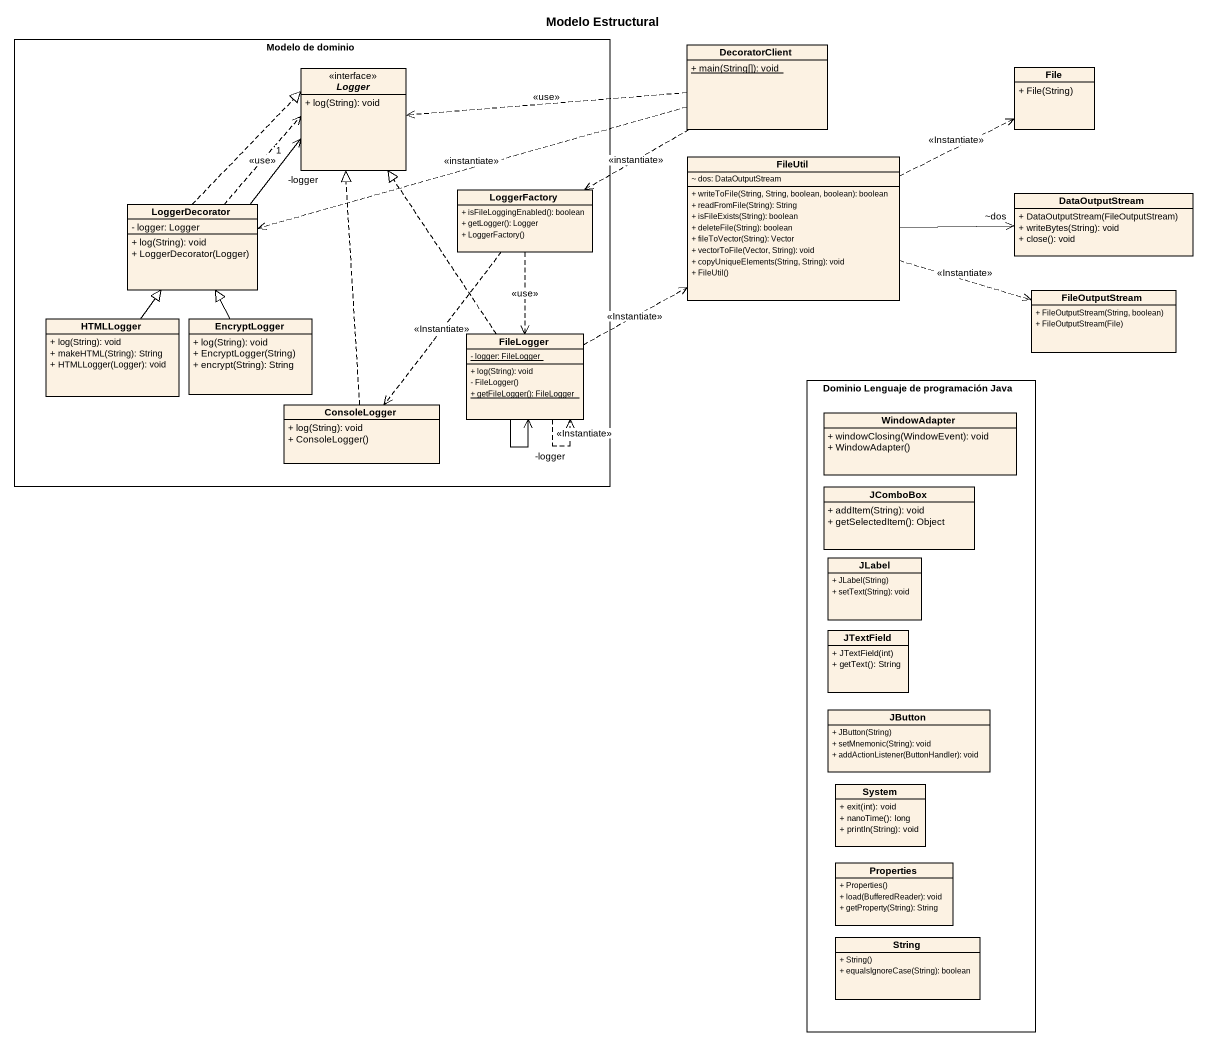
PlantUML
@startuml
title Modelo Estructural
hide circle
hide empty members
skinparam classAttributeIconSize 0
rectangle "Modelo de dominio" as Modelo_de_dominio {
  interface Logger {
    + log(String): void
  }
  class LoggerFactory {
    + isFileLoggingEnabled(): boolean
    + getLogger(): Logger
    + LoggerFactory()
  }
  class LoggerDecorator {
    - logger: Logger
    + log(String): void
    + LoggerDecorator(Logger)
  }
  class HTMLLogger {
    + log(String): void
    + makeHTML(String): String
    + HTMLLogger(Logger): void
  }
  class EncryptLogger {
    + log(String): void
    + EncryptLogger(String)
    + encrypt(String): String
  }
  class FileLogger {
    {static} - logger: FileLogger
    + log(String): void
    - FileLogger()
    {static} + getFileLogger(): FileLogger
  }
  class ConsoleLogger {
    + log(String): void
    + ConsoleLogger()
  }
}
class DecoratorClient {
  {static} + main(String[]): void
}
class "File" as File_ {
  + File(String)
}
class FileUtil {
  ~ dos: DataOutputStream
  + writeToFile(String, String, boolean, boolean): boolean
  + readFromFile(String): String
  + isFileExists(String): boolean
  + deleteFile(String): boolean
  + fileToVector(String): Vector
  + vectorToFile(Vector, String): void
  + copyUniqueElements(String, String): void
  + FileUtil()
}
class DataOutputStream {
  + DataOutputStream(FileOutputStream)
  + writeBytes(String): void
  + close(): void
}
class FileOutputStream {
  + FileOutputStream(String, boolean)
  + FileOutputStream(File)
}
rectangle "Dominio Lenguaje de programación Java" as Dominio_Lenguaje_de {
  class WindowAdapter {
    + windowClosing(WindowEvent): void
    + WindowAdapter()
  }
  class JComboBox {
    + addItem(String): void
    + getSelectedItem(): Object
  }
  class JLabel {
    + JLabel(String)
    + setText(String): void
  }
  class JTextField {
    + JTextField(int)
    + getText(): String
  }
  class JButton {
    + JButton(String)
    + setMnemonic(String): void
    + addActionListener(ButtonHandler): void
  }
  class System {
    + exit(int): void
    + nanoTime(): long
    + println(String): void
  }
  class Properties {
    + Properties()
    + load(BufferedReader): void
    + getProperty(String): String
  }
  class String {
    + String()
    + equalsIgnoreCase(String): boolean
  }
}
DecoratorClient .left.> Logger : <<use>>
DecoratorClient .left.> LoggerFactory : <<instantiate>>
DecoratorClient .left.> LoggerDecorator : <<instantiate>>
FileUtil .right.> File_ : <<Instantiate>>
FileUtil -right-> "~dos" DataOutputStream
FileUtil .right.> FileOutputStream : <<Instantiate>>
LoggerFactory ..> FileLogger : <<use>>
LoggerFactory ..> ConsoleLogger : <<Instantiate>>
LoggerDecorator .up.|> Logger
LoggerDecorator -up-> "-logger\n1" Logger
LoggerDecorator .up.> Logger : <<use>>
HTMLLogger -up-|> LoggerDecorator
EncryptLogger -up-|> LoggerDecorator
FileLogger .up.|> Logger
FileLogger .right.> FileUtil : <<Instantiate>>
FileLogger --> "-logger" FileLogger
FileLogger ..> FileLogger : <<Instantiate>>
ConsoleLogger .up.|> Logger
@enduml
